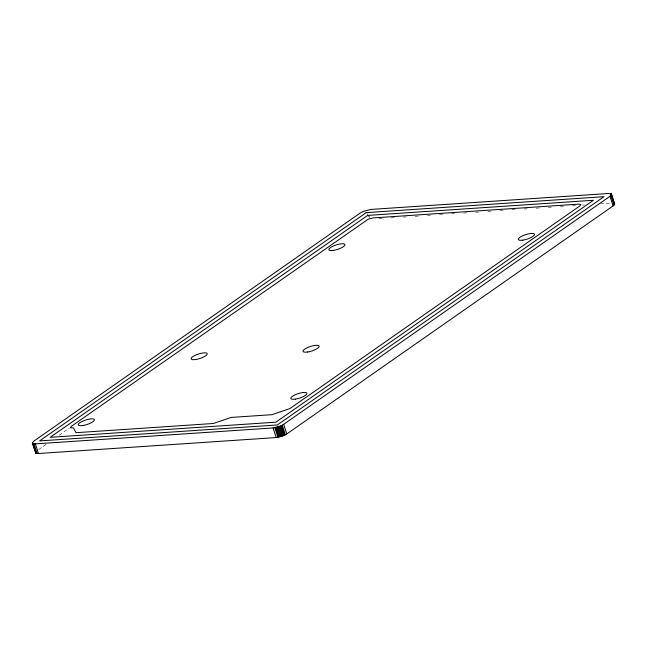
<?xml version="1.0" encoding="UTF-8"?>
<svg xmlns="http://www.w3.org/2000/svg" width="647" height="647" viewBox="0 0 647 647"><rect width="100%" height="100%" fill="white"/><g stroke="black" fill="none" stroke-linecap="round" stroke-linejoin="round"><path stroke-width="0.49" stroke-dasharray="3.23 2.43" d="M38.666 449.568L46.948 443.777M59.37 435.099L69.31 428.152M378.948 218.726L383.986 218.395M391.039 217.918L396.077 217.578M403.13 217.109L408.16 216.769M415.212 216.3L420.251 215.961M427.303 215.483L432.342 215.152M439.394 214.675L444.432 214.335M451.485 213.866L456.515 213.526M463.567 213.057L468.606 212.717M475.658 212.24L480.697 211.909M487.749 211.432L492.788 211.092M499.84 210.623L504.878 210.283M511.931 209.806L516.961 209.474M524.013 208.997L529.052 208.657M536.104 208.188L541.143 207.849M548.195 207.38L553.234 207.04M560.286 206.563L565.324 206.231M572.369 205.754L577.407 205.414M582.446 205.083L584.459 204.945M600.578 203.862L610.655 203.19M368.871 215.322L369.728 217.95M367.318 213.85L368.458 217.343"/><path stroke-width="0.97" d="M611.455 194.14L609.992 196.276L283.661 424.343L280.58 425.993L273.091 427.934L35.342 443.882L33.385 443.793L32.35 442.952L33.879 441.1L360.209 213.033L363.299 211.383L370.78 209.442L608.536 193.493L611.455 194.14L614.65 204.048L613.121 205.9L286.791 433.967L283.701 435.617L276.22 437.558L38.464 453.507L35.747 453.094L35.722 451.913M613.615 203.207L614.65 204.048M611.253 193.906L614.593 204.363M610.93 193.72L614.407 204.711M610.962 195.467L614.092 205.091M609.992 196.276L613.121 205.9M283.661 424.343L286.791 433.967M282.278 425.184L285.4 434.808M281.461 425.597L284.583 435.221M280.58 425.993L283.701 435.617M279.641 426.365L282.771 435.989M278.679 426.713L281.801 436.337M277.692 427.028L280.822 436.652M276.706 427.303L279.836 436.927M275.735 427.538L278.865 437.162M274.797 427.716L277.927 437.348M273.091 427.934L276.22 437.558M35.342 443.882L38.464 453.507M33.935 443.874L37.065 453.507M33.385 443.793L36.515 453.418M32.876 443.163L35.156 450.166M32.94 443.656L36.07 453.28M32.407 442.637L35.253 451.388M32.35 442.952L35.747 453.094M580.747 204.565L579.817 205.964L289.856 408.613L271.958 414.687L231.238 417.42L213.348 423.494L76.006 432.706L73.54 427.999L70.466 427.675L71.469 426.227L368.111 219.236L373.125 217.918L578.766 204.129L580.747 204.565M366.226 212.628L39.588 440.906L277.345 424.958L603.974 196.68L366.226 212.628M367.682 215.411L50.159 437.323L275.889 422.176L593.404 200.263L367.682 215.411M82.776 425.532A8.468 2.345 -18 0 0 94.413 419.701A8.468 2.345 -18 0 0 81.829 421.569A8.468 2.345 -18 0 0 82.776 425.532M295.331 399.134A8.468 2.345 -18 0 0 306.961 393.295A8.468 2.345 -18 0 0 294.385 395.163A8.468 2.345 -18 0 0 295.331 399.134M307.527 352.017A8.468 2.345 -18 0 0 319.165 346.185A8.468 2.345 -18 0 0 306.581 348.046A8.468 2.345 -18 0 0 307.527 352.017M195.637 359.522A8.468 2.345 -18 0 0 207.266 353.691A8.468 2.345 -18 0 0 194.69 355.559A8.468 2.345 -18 0 0 195.637 359.522M522.816 240.15A8.468 2.345 -18 0 0 534.446 234.311A8.468 2.345 -18 0 0 521.862 236.179A8.468 2.345 -18 0 0 522.816 240.15M333.334 250.421A8.468 2.345 -18 0 0 344.964 244.59A8.468 2.345 -18 0 0 332.388 246.458A8.468 2.345 -18 0 0 333.334 250.421"/></g></svg>
